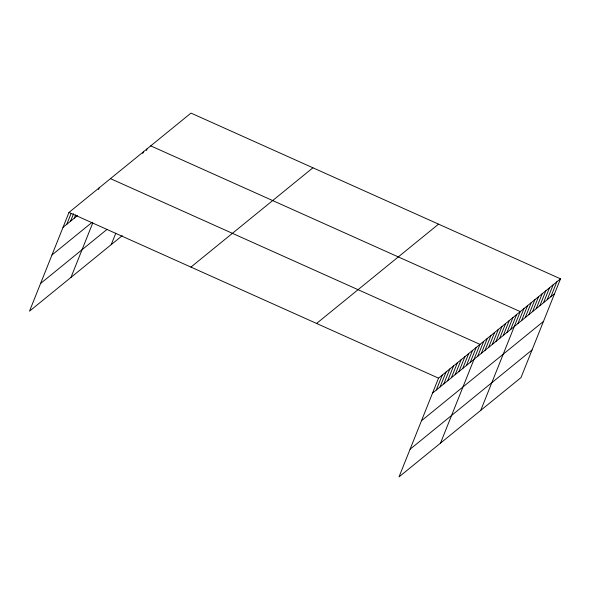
<?xml version="1.0" encoding="UTF-8"?>
<svg xmlns="http://www.w3.org/2000/svg" width="590" height="590" viewBox="0 0 590 590"><rect width="100%" height="100%" fill="white"/><g stroke="black" fill="none" stroke-linecap="round" stroke-linejoin="round"><path stroke-width="0.89" d="M560.5 278.834L438.518 378.146L399.017 476.904L521 377.593L560.5 278.834L190.983 113.096L69.001 212.407L29.5 311.166L122.204 235.69M66.803 224.259L71.11 213.484M70.571 221.191L73.558 213.728M74.34 218.116L75.668 214.804M98.501 189.508L99.164 187.849M70.977 277.396L92.77 222.902M142.751 153.481L143.407 151.829M146.409 150.502L147.072 148.85M111.23 244.621L115.788 233.234M436.32 389.997L442.286 375.078M440.088 386.929L446.055 372.01M443.857 383.861L449.831 368.942M447.633 380.793L453.599 365.866M451.402 377.718L457.368 362.798M455.17 374.65L461.137 359.73M458.939 371.582L464.913 356.662M462.715 368.514L468.681 353.594M466.483 365.446L472.45 350.519M470.252 362.371L476.219 347.451M440.494 443.142L479.995 344.383L110.478 178.637M477.686 356.323L483.652 341.404M481.344 353.344L487.311 338.424M485.002 350.364L490.969 335.445M488.66 347.385L494.626 332.465M492.318 344.405L498.292 329.486M495.983 341.426L501.95 326.506M499.642 338.446L505.608 323.526M503.3 335.467L509.266 320.547M506.958 332.487L512.924 317.568M510.616 329.508L516.589 314.588M480.747 410.367L520.247 311.608L150.73 145.87M517.939 323.549L523.905 308.629M521.597 320.569L527.563 305.649M525.255 317.59L531.221 302.67M528.913 314.61L534.887 299.691M532.578 311.631L538.545 296.711M536.236 308.651L542.203 293.731M539.894 305.672L545.861 290.752M543.552 302.692L549.519 287.773M547.21 299.72L553.184 284.793M550.876 296.741L556.842 281.814M63.034 227.327L77.482 215.556M51.964 254.991L92.188 222.253M40.562 283.495L107.048 229.37M190.939 267.1L312.921 167.789M316.579 323.453L438.562 224.141M432.551 393.073L554.534 293.761M421.481 420.736L543.464 321.425M410.079 449.241L532.062 349.929M69.001 212.407L438.518 378.146"/></g></svg>
